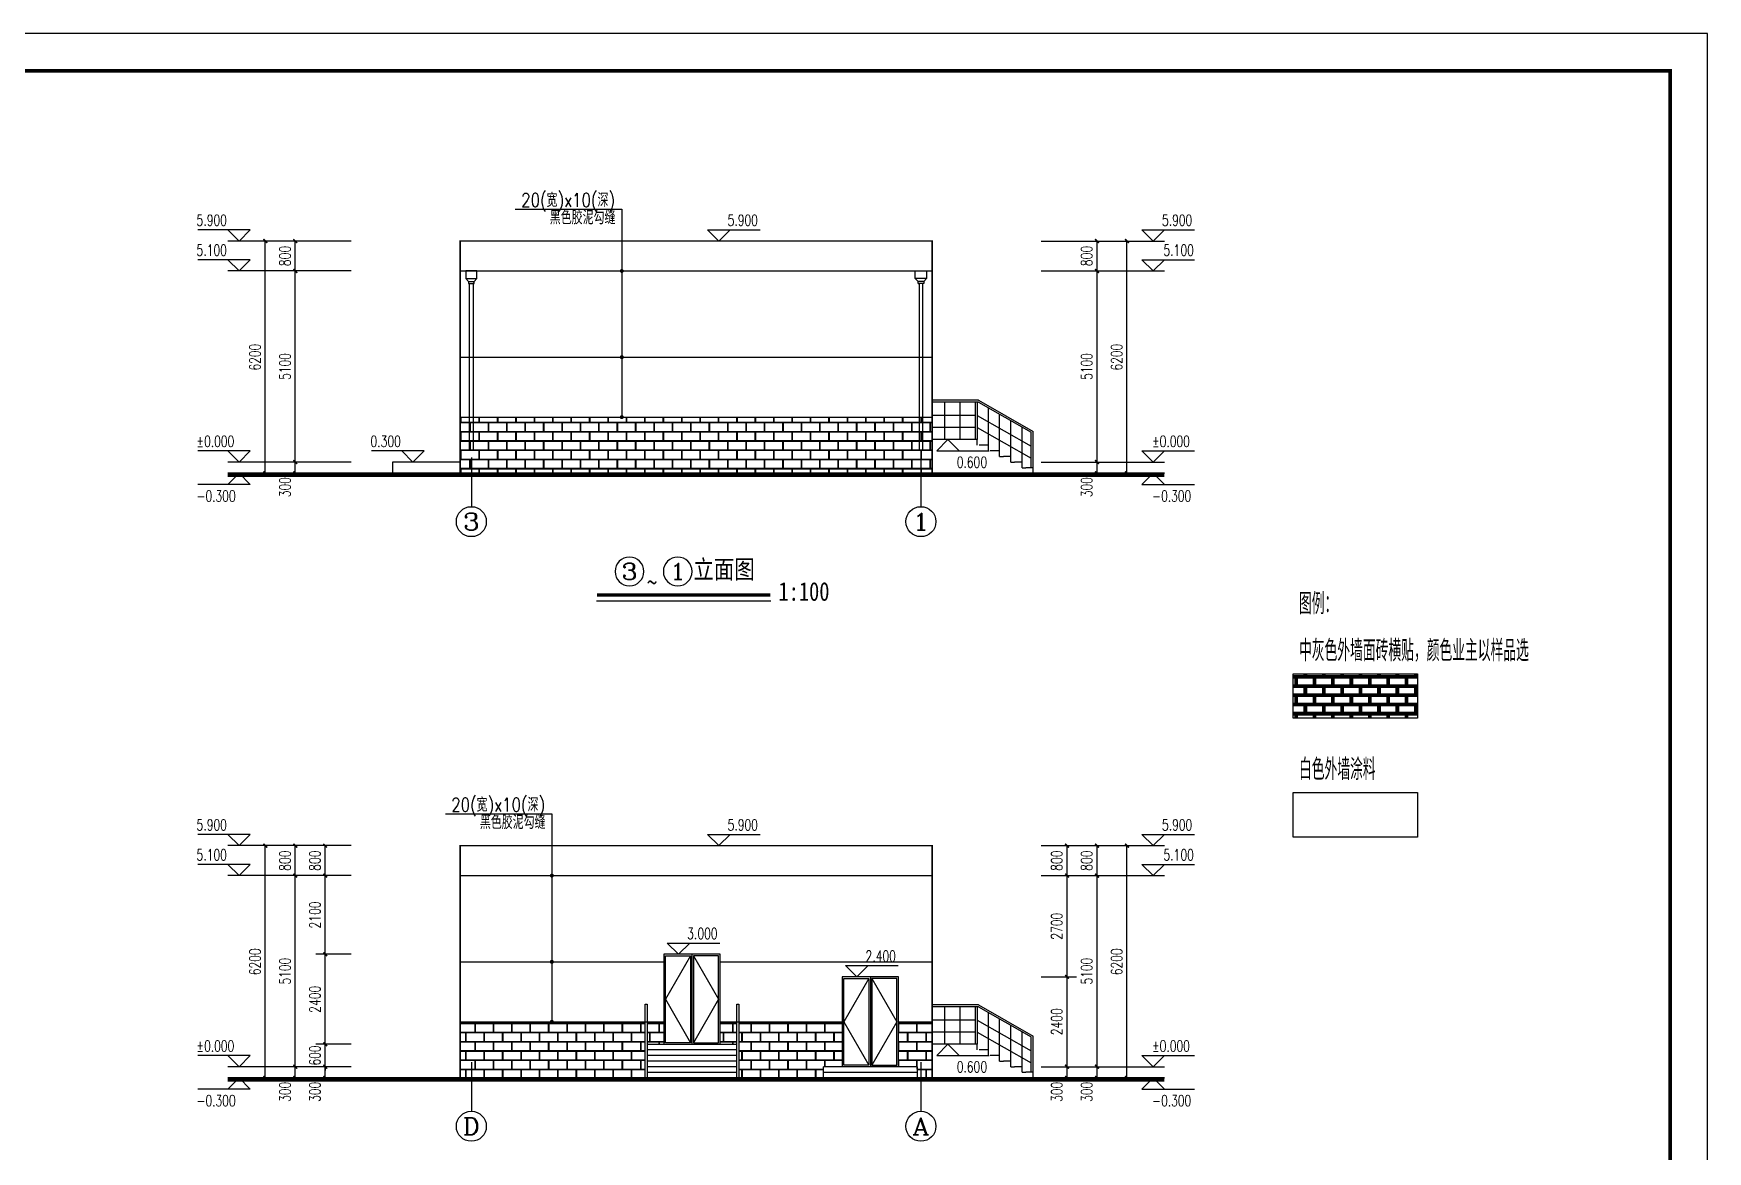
# Model space of a CAD drawing. Extents: x 5066963 to 5185393, y -485691 to -238129.
# Drawn here: x 5135242 to 5179924, y -456133 to -426291 of the extents above; entities that cross this region are included whole.
import ezdxf
from ezdxf.enums import TextEntityAlignment as Align

# ---------------------------------------------------------------- set-up
doc = ezdxf.new("R2010")
doc.units = 0
doc.header["$LTSCALE"] = 1000
doc.header["$MEASUREMENT"] = 0
doc.linetypes.add('DASH', pattern=[0.35, 0.25, -0.1])
doc.layers.get('0').update_dxf_attribs({"linetype": 'CONTINUOUS'})
doc.layers.get('Defpoints').update_dxf_attribs({"linetype": 'CONTINUOUS'})
doc.layers.add('_0', color=7, linetype='CONTINUOUS', lineweight=25)
for name, color, linetype in [('AXIS', 3, 'CONTINUOUS'), ('AXIS_TEXT', 7, 'CONTINUOUS'), ('DIM_ELEV', 3, 'CONTINUOUS'), ('E_STRM', 7, 'CONTINUOUS'), ('PUB_DIM', 3, 'CONTINUOUS'), ('PUB_TEXT', 7, 'CONTINUOUS'), ('PUB_TITLE', 4, 'CONTINUOUS'), ('WINDOW', 4, 'CONTINUOUS'), ('图名', 15, 'CONTINUOUS'), ('填充', 251, 'CONTINUOUS')]:
    doc.layers.add(name, color=color, linetype=linetype)
doc.styles.add('_HZTXT', font='txt.shx', dxfattribs={"width": 0.8, "bigfont": 'HZTXT.shx'})
doc.styles.add('_TCH_AXIS', font='COMPLEX', dxfattribs={"bigfont": 'GBCBIG'})
doc.styles.add('_TCH_DIM', font='SIMPLEX', dxfattribs={"bigfont": 'GBCBIG'})
doc.styles.add('_TCH_DIM_T3', font='SIMPLEX', dxfattribs={"width": 0.705882, "bigfont": 'GBCBIG'})
doc.styles.add('COMPLEX', font='COMPLEX')
doc.styles.add('STYLE-黑体', font='simhei.ttf')
doc.styles.add('宋体', font='', dxfattribs={"width": 0.7})
doc.styles.get('宋体').set_extended_font_data('SimSun')
doc.dimstyles.new('_TCH_ARCH&&100', dxfattribs={"dimtxt": 297.5, "dimasz": 100, "dimexe": 250, "dimexo": 300, "dimgap": 126.25, "dimtad": 1, "dimdec": 0, "dimzin": 0, "dimdsep": 46, "dimtxsty": '_TCH_DIM_T3', "dimblk": 'ARCHTICK', "dimcen": 0.09, "dimclrt": 7, "dimazin": 2, "dimtfac": 1, "dimtdec": 0, "dimtix": 1, "dimtmove": 2, "dimatfit": 3, "dimfxl": 0, "dimtolj": 1, "dimtzin": 0, "dimarcsym": 0})

# ---------------------------------------------------------------- blocks, each defined once
blk = doc.blocks.new('_ArchTick')
at = {"color": 0, "linetype": 'ByBlock', "const_width": 0.4}
blk.add_lwpolyline([(-0.5, -0.5), (0.5, 0.5)], dxfattribs=at)
blk = doc.blocks.new('*D122')
at = {"layer": 'Defpoints', "color": 0}
for p in [(5161835, -453869), (5162829, -453869), (5161835, -454169)]:
    blk.add_point(p, dxfattribs=at)
at = {"layer": 'PUB_DIM', "color": 0, "lineweight": -2}
for p, q in [((5162135, -453869), (5163079, -453869)), ((5162829, -454169), (5162829, -453869)), ((5162135, -454169), (5163079, -454169))]:
    blk.add_line(p, q, dxfattribs=at)
at = {"layer": 'PUB_DIM', "color": 0, "lineweight": -2, "xscale": 100, "yscale": 100, "zscale": 100}
for p, rotation in [((5162829, -453869), 90), ((5162829, -454169), 270)]:
    blk.add_blockref('_ArchTick', p, dxfattribs=dict(at, rotation=rotation))
at = {"layer": 'PUB_DIM', "color": 7, "insert": (5162554, -454539), "char_height": 297.5, "attachment_point": 5, "rotation": 90, "style": '_TCH_DIM_T3'}
blk.add_mtext('\\A1;300', dxfattribs=at)
blk = doc.blocks.new('*D123')
at = {"layer": 'Defpoints', "color": 0}
for p in [(5161835, -451469), (5162829, -451469), (5161835, -453869)]:
    blk.add_point(p, dxfattribs=at)
at = {"layer": 'PUB_DIM', "color": 0, "lineweight": -2}
for p, q in [((5162135, -451469), (5163079, -451469)), ((5162829, -453869), (5162829, -451469)), ((5162135, -453869), (5163079, -453869))]:
    blk.add_line(p, q, dxfattribs=at)
at = {"layer": 'PUB_DIM', "color": 0, "lineweight": -2, "xscale": 100, "yscale": 100, "zscale": 100}
for p, rotation in [((5162829, -451469), 90), ((5162829, -453869), 270)]:
    blk.add_blockref('_ArchTick', p, dxfattribs=dict(at, rotation=rotation))
at = {"layer": 'PUB_DIM', "color": 7, "insert": (5162554, -452669), "char_height": 297.5, "attachment_point": 5, "rotation": 90, "style": '_TCH_DIM_T3'}
blk.add_mtext('\\A1;2400', dxfattribs=at)
blk = doc.blocks.new('*D124')
at = {"layer": 'Defpoints', "color": 0}
for p in [(5161835, -448769), (5162829, -448769), (5161835, -451469)]:
    blk.add_point(p, dxfattribs=at)
at = {"layer": 'PUB_DIM', "color": 0, "lineweight": -2}
for p, q in [((5162135, -448769), (5163079, -448769)), ((5162829, -451469), (5162829, -448769)), ((5162135, -451469), (5163079, -451469))]:
    blk.add_line(p, q, dxfattribs=at)
at = {"layer": 'PUB_DIM', "color": 0, "lineweight": -2, "xscale": 100, "yscale": 100, "zscale": 100}
for p, rotation in [((5162829, -448769), 90), ((5162829, -451469), 270)]:
    blk.add_blockref('_ArchTick', p, dxfattribs=dict(at, rotation=rotation))
at = {"layer": 'PUB_DIM', "color": 7, "insert": (5162554, -450119), "char_height": 297.5, "attachment_point": 5, "rotation": 90, "style": '_TCH_DIM_T3'}
blk.add_mtext('\\A1;2700', dxfattribs=at)
blk = doc.blocks.new('*D125')
at = {"layer": 'Defpoints', "color": 0}
for p in [(5161835, -447969), (5162829, -447969), (5161835, -448769)]:
    blk.add_point(p, dxfattribs=at)
at = {"layer": 'PUB_DIM', "color": 0, "lineweight": -2}
for p, q in [((5162135, -447969), (5163079, -447969)), ((5162829, -448769), (5162829, -447969)), ((5162135, -448769), (5163079, -448769))]:
    blk.add_line(p, q, dxfattribs=at)
at = {"layer": 'PUB_DIM', "color": 0, "lineweight": -2, "xscale": 100, "yscale": 100, "zscale": 100}
for p, rotation in [((5162829, -447969), 90), ((5162829, -448769), 270)]:
    blk.add_blockref('_ArchTick', p, dxfattribs=dict(at, rotation=rotation))
at = {"layer": 'PUB_DIM', "color": 7, "insert": (5162554, -448369), "char_height": 297.5, "attachment_point": 5, "rotation": 90, "style": '_TCH_DIM_T3'}
blk.add_mtext('\\A1;800', dxfattribs=at)
blk = doc.blocks.new('*D126')
at = {"layer": 'Defpoints', "color": 0}
for p in [(5143030, -453869), (5144023, -453869), (5144023, -454169)]:
    blk.add_point(p, dxfattribs=at)
at = {"layer": 'PUB_DIM', "color": 0, "lineweight": -2}
for p, q in [((5143723, -453869), (5142780, -453869)), ((5143030, -454169), (5143030, -453869)), ((5143723, -454169), (5142780, -454169))]:
    blk.add_line(p, q, dxfattribs=at)
at = {"layer": 'PUB_DIM', "color": 0, "lineweight": -2, "xscale": 100, "yscale": 100, "zscale": 100}
for p, rotation in [((5143030, -453869), 90), ((5143030, -454169), 270)]:
    blk.add_blockref('_ArchTick', p, dxfattribs=dict(at, rotation=rotation))
at = {"layer": 'PUB_DIM', "color": 7, "insert": (5142755, -454539), "char_height": 297.5, "attachment_point": 5, "rotation": 90, "style": '_TCH_DIM_T3'}
blk.add_mtext('\\A1;300', dxfattribs=at)
blk = doc.blocks.new('*D127')
at = {"layer": 'Defpoints', "color": 0}
for p in [(5143030, -453269), (5144023, -453269), (5144023, -453869)]:
    blk.add_point(p, dxfattribs=at)
at = {"layer": 'PUB_DIM', "color": 0, "lineweight": -2}
for p, q in [((5143723, -453269), (5142780, -453269)), ((5143030, -453269), (5143030, -453169)), ((5143030, -453869), (5143030, -453269)), ((5143723, -453869), (5142780, -453869)), ((5143030, -453869), (5143030, -453969))]:
    blk.add_line(p, q, dxfattribs=at)
at = {"layer": 'PUB_DIM', "color": 0, "lineweight": -2, "xscale": 100, "yscale": 100, "zscale": 100}
for p, rotation in [((5143030, -453269), 270), ((5143030, -453869), 90)]:
    blk.add_blockref('_ArchTick', p, dxfattribs=dict(at, rotation=rotation))
at = {"layer": 'PUB_DIM', "color": 7, "insert": (5142755, -453569), "char_height": 297.5, "attachment_point": 5, "rotation": 90, "style": '_TCH_DIM_T3'}
blk.add_mtext('\\A1;600', dxfattribs=at)
blk = doc.blocks.new('*D128')
at = {"layer": 'Defpoints', "color": 0}
for p in [(5143030, -450869), (5144023, -450869), (5144023, -453269)]:
    blk.add_point(p, dxfattribs=at)
at = {"layer": 'PUB_DIM', "color": 0, "lineweight": -2}
for p, q in [((5143723, -450869), (5142780, -450869)), ((5143030, -453269), (5143030, -450869)), ((5143723, -453269), (5142780, -453269))]:
    blk.add_line(p, q, dxfattribs=at)
at = {"layer": 'PUB_DIM', "color": 0, "lineweight": -2, "xscale": 100, "yscale": 100, "zscale": 100}
for p, rotation in [((5143030, -450869), 90), ((5143030, -453269), 270)]:
    blk.add_blockref('_ArchTick', p, dxfattribs=dict(at, rotation=rotation))
at = {"layer": 'PUB_DIM', "color": 7, "insert": (5142755, -452069), "char_height": 297.5, "attachment_point": 5, "rotation": 90, "style": '_TCH_DIM_T3'}
blk.add_mtext('\\A1;2400', dxfattribs=at)
blk = doc.blocks.new('*D129')
at = {"layer": 'Defpoints', "color": 0}
for p in [(5143030, -448769), (5144023, -448769), (5144023, -450869)]:
    blk.add_point(p, dxfattribs=at)
at = {"layer": 'PUB_DIM', "color": 0, "lineweight": -2}
for p, q in [((5143723, -448769), (5142780, -448769)), ((5143030, -450869), (5143030, -448769)), ((5143723, -450869), (5142780, -450869))]:
    blk.add_line(p, q, dxfattribs=at)
at = {"layer": 'PUB_DIM', "color": 0, "lineweight": -2, "xscale": 100, "yscale": 100, "zscale": 100}
for p, rotation in [((5143030, -448769), 90), ((5143030, -450869), 270)]:
    blk.add_blockref('_ArchTick', p, dxfattribs=dict(at, rotation=rotation))
at = {"layer": 'PUB_DIM', "color": 7, "insert": (5142755, -449819), "char_height": 297.5, "attachment_point": 5, "rotation": 90, "style": '_TCH_DIM_T3'}
blk.add_mtext('\\A1;2100', dxfattribs=at)
blk = doc.blocks.new('*D130')
at = {"layer": 'Defpoints', "color": 0}
for p in [(5143030, -447969), (5144023, -447969), (5144023, -448769)]:
    blk.add_point(p, dxfattribs=at)
at = {"layer": 'PUB_DIM', "color": 0, "lineweight": -2}
for p, q in [((5143723, -447969), (5142780, -447969)), ((5143030, -448769), (5143030, -447969)), ((5143723, -448769), (5142780, -448769))]:
    blk.add_line(p, q, dxfattribs=at)
at = {"layer": 'PUB_DIM', "color": 0, "lineweight": -2, "xscale": 100, "yscale": 100, "zscale": 100}
for p, rotation in [((5143030, -447969), 90), ((5143030, -448769), 270)]:
    blk.add_blockref('_ArchTick', p, dxfattribs=dict(at, rotation=rotation))
at = {"layer": 'PUB_DIM', "color": 7, "insert": (5142755, -448369), "char_height": 297.5, "attachment_point": 5, "rotation": 90, "style": '_TCH_DIM_T3'}
blk.add_mtext('\\A1;800', dxfattribs=at)
blk = doc.blocks.new('*D161')
at = {"layer": 'Defpoints', "color": 0}
for p in [(5161835, -447969), (5164429, -447969), (5161835, -454169)]:
    blk.add_point(p, dxfattribs=at)
at = {"layer": 'PUB_DIM', "color": 0, "lineweight": -2}
for p, q in [((5162135, -447969), (5164679, -447969)), ((5164429, -454169), (5164429, -447969)), ((5162135, -454169), (5164679, -454169))]:
    blk.add_line(p, q, dxfattribs=at)
at = {"layer": 'PUB_DIM', "color": 0, "lineweight": -2, "xscale": 100, "yscale": 100, "zscale": 100}
for p, rotation in [((5164429, -447969), 90), ((5164429, -454169), 270)]:
    blk.add_blockref('_ArchTick', p, dxfattribs=dict(at, rotation=rotation))
at = {"layer": 'PUB_DIM', "color": 7, "insert": (5164154, -451069), "char_height": 297.5, "attachment_point": 5, "rotation": 90, "style": '_TCH_DIM_T3'}
blk.add_mtext('\\A1;6200', dxfattribs=at)
blk = doc.blocks.new('*D162')
at = {"layer": 'Defpoints', "color": 0}
for p in [(5161835, -453869), (5163629, -453869), (5161835, -454169)]:
    blk.add_point(p, dxfattribs=at)
at = {"layer": 'PUB_DIM', "color": 0, "lineweight": -2}
for p, q in [((5162135, -453869), (5163879, -453869)), ((5163629, -454169), (5163629, -453869)), ((5162135, -454169), (5163879, -454169))]:
    blk.add_line(p, q, dxfattribs=at)
at = {"layer": 'PUB_DIM', "color": 0, "lineweight": -2, "xscale": 100, "yscale": 100, "zscale": 100}
for p, rotation in [((5163629, -453869), 90), ((5163629, -454169), 270)]:
    blk.add_blockref('_ArchTick', p, dxfattribs=dict(at, rotation=rotation))
at = {"layer": 'PUB_DIM', "color": 7, "insert": (5163354, -454539), "char_height": 297.5, "attachment_point": 5, "rotation": 90, "style": '_TCH_DIM_T3'}
blk.add_mtext('\\A1;300', dxfattribs=at)
blk = doc.blocks.new('*D163')
at = {"layer": 'Defpoints', "color": 0}
for p in [(5161835, -448769), (5163629, -448769), (5161835, -453869)]:
    blk.add_point(p, dxfattribs=at)
at = {"layer": 'PUB_DIM', "color": 0, "lineweight": -2}
for p, q in [((5162135, -448769), (5163879, -448769)), ((5163629, -453869), (5163629, -448769)), ((5162135, -453869), (5163879, -453869))]:
    blk.add_line(p, q, dxfattribs=at)
at = {"layer": 'PUB_DIM', "color": 0, "lineweight": -2, "xscale": 100, "yscale": 100, "zscale": 100}
for p, rotation in [((5163629, -448769), 90), ((5163629, -453869), 270)]:
    blk.add_blockref('_ArchTick', p, dxfattribs=dict(at, rotation=rotation))
at = {"layer": 'PUB_DIM', "color": 7, "insert": (5163354, -451319), "char_height": 297.5, "attachment_point": 5, "rotation": 90, "style": '_TCH_DIM_T3'}
blk.add_mtext('\\A1;5100', dxfattribs=at)
blk = doc.blocks.new('*D164')
at = {"layer": 'Defpoints', "color": 0}
for p in [(5161835, -447969), (5163629, -447969), (5161835, -448769)]:
    blk.add_point(p, dxfattribs=at)
at = {"layer": 'PUB_DIM', "color": 0, "lineweight": -2}
for p, q in [((5162135, -447969), (5163879, -447969)), ((5163629, -448769), (5163629, -447969)), ((5162135, -448769), (5163879, -448769))]:
    blk.add_line(p, q, dxfattribs=at)
at = {"layer": 'PUB_DIM', "color": 0, "lineweight": -2, "xscale": 100, "yscale": 100, "zscale": 100}
for p, rotation in [((5163629, -447969), 90), ((5163629, -448769), 270)]:
    blk.add_blockref('_ArchTick', p, dxfattribs=dict(at, rotation=rotation))
at = {"layer": 'PUB_DIM', "color": 7, "insert": (5163354, -448369), "char_height": 297.5, "attachment_point": 5, "rotation": 90, "style": '_TCH_DIM_T3'}
blk.add_mtext('\\A1;800', dxfattribs=at)
blk = doc.blocks.new('*D165')
at = {"layer": 'Defpoints', "color": 0}
for p in [(5141430, -447969), (5144023, -447969), (5144023, -454169)]:
    blk.add_point(p, dxfattribs=at)
at = {"layer": 'PUB_DIM', "color": 0, "lineweight": -2}
for p, q in [((5143723, -447969), (5141180, -447969)), ((5141430, -454169), (5141430, -447969)), ((5143723, -454169), (5141180, -454169))]:
    blk.add_line(p, q, dxfattribs=at)
at = {"layer": 'PUB_DIM', "color": 0, "lineweight": -2, "xscale": 100, "yscale": 100, "zscale": 100}
for p, rotation in [((5141430, -447969), 90), ((5141430, -454169), 270)]:
    blk.add_blockref('_ArchTick', p, dxfattribs=dict(at, rotation=rotation))
at = {"layer": 'PUB_DIM', "color": 7, "insert": (5141155, -451069), "char_height": 297.5, "attachment_point": 5, "rotation": 90, "style": '_TCH_DIM_T3'}
blk.add_mtext('\\A1;6200', dxfattribs=at)
blk = doc.blocks.new('*D166')
at = {"layer": 'Defpoints', "color": 0}
for p in [(5142230, -453869), (5144023, -453869), (5144023, -454169)]:
    blk.add_point(p, dxfattribs=at)
at = {"layer": 'PUB_DIM', "color": 0, "lineweight": -2}
for p, q in [((5143723, -453869), (5141980, -453869)), ((5142230, -454169), (5142230, -453869)), ((5143723, -454169), (5141980, -454169))]:
    blk.add_line(p, q, dxfattribs=at)
at = {"layer": 'PUB_DIM', "color": 0, "lineweight": -2, "xscale": 100, "yscale": 100, "zscale": 100}
for p, rotation in [((5142230, -453869), 90), ((5142230, -454169), 270)]:
    blk.add_blockref('_ArchTick', p, dxfattribs=dict(at, rotation=rotation))
at = {"layer": 'PUB_DIM', "color": 7, "insert": (5141955, -454539), "char_height": 297.5, "attachment_point": 5, "rotation": 90, "style": '_TCH_DIM_T3'}
blk.add_mtext('\\A1;300', dxfattribs=at)
blk = doc.blocks.new('*D167')
at = {"layer": 'Defpoints', "color": 0}
for p in [(5142230, -448769), (5144023, -448769), (5144023, -453869)]:
    blk.add_point(p, dxfattribs=at)
at = {"layer": 'PUB_DIM', "color": 0, "lineweight": -2}
for p, q in [((5143723, -448769), (5141980, -448769)), ((5142230, -453869), (5142230, -448769)), ((5143723, -453869), (5141980, -453869))]:
    blk.add_line(p, q, dxfattribs=at)
at = {"layer": 'PUB_DIM', "color": 0, "lineweight": -2, "xscale": 100, "yscale": 100, "zscale": 100}
for p, rotation in [((5142230, -448769), 90), ((5142230, -453869), 270)]:
    blk.add_blockref('_ArchTick', p, dxfattribs=dict(at, rotation=rotation))
at = {"layer": 'PUB_DIM', "color": 7, "insert": (5141955, -451319), "char_height": 297.5, "attachment_point": 5, "rotation": 90, "style": '_TCH_DIM_T3'}
blk.add_mtext('\\A1;5100', dxfattribs=at)
blk = doc.blocks.new('*D168')
at = {"layer": 'Defpoints', "color": 0}
for p in [(5142230, -447969), (5144023, -447969), (5144023, -448769)]:
    blk.add_point(p, dxfattribs=at)
at = {"layer": 'PUB_DIM', "color": 0, "lineweight": -2}
for p, q in [((5143723, -447969), (5141980, -447969)), ((5142230, -448769), (5142230, -447969)), ((5143723, -448769), (5141980, -448769))]:
    blk.add_line(p, q, dxfattribs=at)
at = {"layer": 'PUB_DIM', "color": 0, "lineweight": -2, "xscale": 100, "yscale": 100, "zscale": 100}
for p, rotation in [((5142230, -447969), 90), ((5142230, -448769), 270)]:
    blk.add_blockref('_ArchTick', p, dxfattribs=dict(at, rotation=rotation))
at = {"layer": 'PUB_DIM', "color": 7, "insert": (5141955, -448369), "char_height": 297.5, "attachment_point": 5, "rotation": 90, "style": '_TCH_DIM_T3'}
blk.add_mtext('\\A1;800', dxfattribs=at)
blk = doc.blocks.new('*D177')
at = {"layer": 'Defpoints', "color": 0}
for p in [(5161835, -431830), (5164429, -431830), (5161835, -438030)]:
    blk.add_point(p, dxfattribs=at)
at = {"layer": 'PUB_DIM', "color": 0, "lineweight": -2}
for p, q in [((5162135, -431830), (5164679, -431830)), ((5164429, -438030), (5164429, -431830)), ((5162135, -438030), (5164679, -438030))]:
    blk.add_line(p, q, dxfattribs=at)
at = {"layer": 'PUB_DIM', "color": 0, "lineweight": -2, "xscale": 100, "yscale": 100, "zscale": 100}
for p, rotation in [((5164429, -431830), 90), ((5164429, -438030), 270)]:
    blk.add_blockref('_ArchTick', p, dxfattribs=dict(at, rotation=rotation))
at = {"layer": 'PUB_DIM', "color": 7, "insert": (5164154, -434930), "char_height": 297.5, "attachment_point": 5, "rotation": 90, "style": '_TCH_DIM_T3'}
blk.add_mtext('\\A1;6200', dxfattribs=at)
blk = doc.blocks.new('*D178')
at = {"layer": 'Defpoints', "color": 0}
for p in [(5161835, -437730), (5163629, -437730), (5161835, -438030)]:
    blk.add_point(p, dxfattribs=at)
at = {"layer": 'PUB_DIM', "color": 0, "lineweight": -2}
for p, q in [((5162135, -437730), (5163879, -437730)), ((5163629, -438030), (5163629, -437730)), ((5162135, -438030), (5163879, -438030))]:
    blk.add_line(p, q, dxfattribs=at)
at = {"layer": 'PUB_DIM', "color": 0, "lineweight": -2, "xscale": 100, "yscale": 100, "zscale": 100}
for p, rotation in [((5163629, -437730), 90), ((5163629, -438030), 270)]:
    blk.add_blockref('_ArchTick', p, dxfattribs=dict(at, rotation=rotation))
at = {"layer": 'PUB_DIM', "color": 7, "insert": (5163354, -438400), "char_height": 297.5, "attachment_point": 5, "rotation": 90, "style": '_TCH_DIM_T3'}
blk.add_mtext('\\A1;300', dxfattribs=at)
blk = doc.blocks.new('*D179')
at = {"layer": 'Defpoints', "color": 0}
for p in [(5161835, -432630), (5163629, -432630), (5161835, -437730)]:
    blk.add_point(p, dxfattribs=at)
at = {"layer": 'PUB_DIM', "color": 0, "lineweight": -2}
for p, q in [((5162135, -432630), (5163879, -432630)), ((5163629, -437730), (5163629, -432630)), ((5162135, -437730), (5163879, -437730))]:
    blk.add_line(p, q, dxfattribs=at)
at = {"layer": 'PUB_DIM', "color": 0, "lineweight": -2, "xscale": 100, "yscale": 100, "zscale": 100}
for p, rotation in [((5163629, -432630), 90), ((5163629, -437730), 270)]:
    blk.add_blockref('_ArchTick', p, dxfattribs=dict(at, rotation=rotation))
at = {"layer": 'PUB_DIM', "color": 7, "insert": (5163354, -435180), "char_height": 297.5, "attachment_point": 5, "rotation": 90, "style": '_TCH_DIM_T3'}
blk.add_mtext('\\A1;5100', dxfattribs=at)
blk = doc.blocks.new('*D180')
at = {"layer": 'Defpoints', "color": 0}
for p in [(5161835, -431830), (5163629, -431830), (5161835, -432630)]:
    blk.add_point(p, dxfattribs=at)
at = {"layer": 'PUB_DIM', "color": 0, "lineweight": -2}
for p, q in [((5162135, -431830), (5163879, -431830)), ((5163629, -432630), (5163629, -431830)), ((5162135, -432630), (5163879, -432630))]:
    blk.add_line(p, q, dxfattribs=at)
at = {"layer": 'PUB_DIM', "color": 0, "lineweight": -2, "xscale": 100, "yscale": 100, "zscale": 100}
for p, rotation in [((5163629, -431830), 90), ((5163629, -432630), 270)]:
    blk.add_blockref('_ArchTick', p, dxfattribs=dict(at, rotation=rotation))
at = {"layer": 'PUB_DIM', "color": 7, "insert": (5163354, -432230), "char_height": 297.5, "attachment_point": 5, "rotation": 90, "style": '_TCH_DIM_T3'}
blk.add_mtext('\\A1;800', dxfattribs=at)
blk = doc.blocks.new('*D181')
at = {"layer": 'Defpoints', "color": 0}
for p in [(5141430, -431830), (5144023, -431830), (5144023, -438030)]:
    blk.add_point(p, dxfattribs=at)
at = {"layer": 'PUB_DIM', "color": 0, "lineweight": -2}
for p, q in [((5143723, -431830), (5141180, -431830)), ((5141430, -438030), (5141430, -431830)), ((5143723, -438030), (5141180, -438030))]:
    blk.add_line(p, q, dxfattribs=at)
at = {"layer": 'PUB_DIM', "color": 0, "lineweight": -2, "xscale": 100, "yscale": 100, "zscale": 100}
for p, rotation in [((5141430, -431830), 90), ((5141430, -438030), 270)]:
    blk.add_blockref('_ArchTick', p, dxfattribs=dict(at, rotation=rotation))
at = {"layer": 'PUB_DIM', "color": 7, "insert": (5141155, -434930), "char_height": 297.5, "attachment_point": 5, "rotation": 90, "style": '_TCH_DIM_T3'}
blk.add_mtext('\\A1;6200', dxfattribs=at)
blk = doc.blocks.new('*D182')
at = {"layer": 'Defpoints', "color": 0}
for p in [(5142230, -437730), (5144023, -437730), (5144023, -438030)]:
    blk.add_point(p, dxfattribs=at)
at = {"layer": 'PUB_DIM', "color": 0, "lineweight": -2}
for p, q in [((5143723, -437730), (5141980, -437730)), ((5142230, -438030), (5142230, -437730)), ((5143723, -438030), (5141980, -438030))]:
    blk.add_line(p, q, dxfattribs=at)
at = {"layer": 'PUB_DIM', "color": 0, "lineweight": -2, "xscale": 100, "yscale": 100, "zscale": 100}
for p, rotation in [((5142230, -437730), 90), ((5142230, -438030), 270)]:
    blk.add_blockref('_ArchTick', p, dxfattribs=dict(at, rotation=rotation))
at = {"layer": 'PUB_DIM', "color": 7, "insert": (5141955, -438400), "char_height": 297.5, "attachment_point": 5, "rotation": 90, "style": '_TCH_DIM_T3'}
blk.add_mtext('\\A1;300', dxfattribs=at)
blk = doc.blocks.new('*D183')
at = {"layer": 'Defpoints', "color": 0}
for p in [(5142230, -432630), (5144023, -432630), (5144023, -437730)]:
    blk.add_point(p, dxfattribs=at)
at = {"layer": 'PUB_DIM', "color": 0, "lineweight": -2}
for p, q in [((5143723, -432630), (5141980, -432630)), ((5142230, -437730), (5142230, -432630)), ((5143723, -437730), (5141980, -437730))]:
    blk.add_line(p, q, dxfattribs=at)
at = {"layer": 'PUB_DIM', "color": 0, "lineweight": -2, "xscale": 100, "yscale": 100, "zscale": 100}
for p, rotation in [((5142230, -432630), 90), ((5142230, -437730), 270)]:
    blk.add_blockref('_ArchTick', p, dxfattribs=dict(at, rotation=rotation))
at = {"layer": 'PUB_DIM', "color": 7, "insert": (5141955, -435180), "char_height": 297.5, "attachment_point": 5, "rotation": 90, "style": '_TCH_DIM_T3'}
blk.add_mtext('\\A1;5100', dxfattribs=at)
blk = doc.blocks.new('*D184')
at = {"layer": 'Defpoints', "color": 0}
for p in [(5142230, -431830), (5144023, -431830), (5144023, -432630)]:
    blk.add_point(p, dxfattribs=at)
at = {"layer": 'PUB_DIM', "color": 0, "lineweight": -2}
for p, q in [((5143723, -431830), (5141980, -431830)), ((5142230, -432630), (5142230, -431830)), ((5143723, -432630), (5141980, -432630))]:
    blk.add_line(p, q, dxfattribs=at)
at = {"layer": 'PUB_DIM', "color": 0, "lineweight": -2, "xscale": 100, "yscale": 100, "zscale": 100}
for p, rotation in [((5142230, -431830), 90), ((5142230, -432630), 270)]:
    blk.add_blockref('_ArchTick', p, dxfattribs=dict(at, rotation=rotation))
at = {"layer": 'PUB_DIM', "color": 7, "insert": (5141955, -432230), "char_height": 297.5, "attachment_point": 5, "rotation": 90, "style": '_TCH_DIM_T3'}
blk.add_mtext('\\A1;800', dxfattribs=at)
blk = doc.blocks.new('_RAINH')
blk.add_lwpolyline([(-150, 0), (-150, -200), (150, -200), (150, 0)], close=True)
for points in [[(-150, -200), (-75, -280), (75, -280), (150, -200)], [(-75, -280), (-75, -330), (75, -330), (75, -280)]]:
    blk.add_lwpolyline(points)
blk = doc.blocks.new('_AXISO')
blk.add_circle((0, 0), 0.5)
at = {"layer": 'AXIS_TEXT', "style": 'COMPLEX', "width": 1.041667}
blk.add_attdef('A', text='', height=0.56, dxfattribs=at).set_placement((-0.25, -0.28), (0.25, -0.28), align=Align.FIT)

msp = doc.modelspace()

# ---------------------------------------------------------------- hatches: boundary and pattern name
at = {"layer": '填充'}
h = msp.add_hatch(dxfattribs=at)
h.set_pattern_fill('AR-B816C', color=256, scale=200)
h.set_pattern_definition([(0, (2788502.9, 449042.41), (245.692378, 245.692378), [479.86793, -11.51682]), (0, (2788257.21, 449053.93), (245.692378, 245.692378), [479.86793, -11.51682]), (90, (2788502.9, 449042.41), (-245.692378, 245.692378), [-257.20918, 234.17555]), (90, (2788491.4, 449042.41), (-245.692378, 245.692378), [-257.20918, 234.17555])])
h.paths.add_polyline_path([(5159229.2, -436530), (5148588.6, -436530, -1), (5148535, -436530), (5146629.2, -436530), (5146629.2, -438030), (5159229.2, -438030)])
at = {"layer": '填充', "linetype": 'ByBlock', "lineweight": 100}
h = msp.add_hatch(dxfattribs=at)
h.set_pattern_fill('AR-B816C', color=256, scale=200)
h.set_pattern_definition([(0, (-5916195.14, 223343.93), (245.692378, 245.692378), [479.867928, -11.51682]), (0, (-5916440.83, 223355.45), (245.692378, 245.692378), [479.867928, -11.51682]), (90, (-5916195.14, 223343.93), (-245.692378, 245.692378), [-257.20918, 234.175548]), (90, (-5916206.65, 223343.93), (-245.692378, 245.692378), [-257.20918, 234.175548])])
h.paths.add_polyline_path([(5168869, -443385.8), (5168869, -444570), (5172186.9, -444570), (5172186.9, -443385.8)])
at = {"layer": '填充'}
h = msp.add_hatch(dxfattribs=at)
h.set_pattern_fill('AR-B816C', color=256, scale=200)
h.set_pattern_definition([(0, (2955953.63, 3781.75), (245.692378, 245.692378), [479.86793, -11.51682]), (0, (2955707.94, 3793.27), (245.692378, 245.692378), [479.86793, -11.51682]), (90, (2955953.63, 3781.75), (-245.692378, 245.692378), [-257.20918, 234.17555]), (90, (2955942.12, 3781.75), (-245.692378, 245.692378), [-257.20918, 234.17555])])
edge = h.paths.add_edge_path()
edge.add_line((5151568.7, -452669.2), (5149105.1, -452669.2))
edge.add_arc((5149078.3, -452669.2), 26.8, -180, 0, ccw=False)
edge.add_line((5149051.5, -452669.2), (5146629.2, -452669.2))
edge.add_line((5146629.2, -452669.2), (5146629.2, -454169.2))
edge.add_line((5146629.2, -454169.2), (5151568.7, -454169.2))
edge.add_line((5151568.7, -454169.2), (5151568.7, -452669.2))
h.paths.add_polyline_path([(5156829.2, -452670.6), (5154068.7, -452669.2), (5154068.7, -454169.2), (5156329.2, -454169.2), (5156329.2, -453870.6), (5156829.2, -453870.6)])
h.paths.add_polyline_path([(5159229.2, -452669.2), (5158329.2, -452669.2), (5158329.2, -453870.6), (5158829.2, -453870.6), (5158829.2, -454169.2), (5159229.2, -454169.2)])
h.paths.add_polyline_path([(5154018.7, -452669.2), (5153568.7, -452669.2), (5153568.7, -453269.2), (5154018.7, -453269.2)])
h.paths.add_polyline_path([(5152068.7, -452669.2), (5151618.7, -452669.2), (5151618.7, -453269.2), (5152068.7, -453269.2)])

# ---------------------------------------------------------------- linework, layer by layer
for p, q in [((5146879.2, -437430), (5146879.2, -432959.8)), ((5147004.2, -432959.8), (5146979.2, -432959.8)), ((5146979.2, -432959.8), (5146979.2, -437430)), ((5158854.2, -432959.8), (5158879.2, -432959.8)), ((5158879.2, -432959.8), (5158879.2, -437430)), ((5158979.2, -437430), (5158979.2, -432959.8)), ((5160379.2, -436130), (5160379.2, -437130)), ((5160379.2, -452269.2), (5160379.2, -453269.2))]:
    msp.add_line(p, q)
at = {"color": 8}
for p, q in [((5160462.7, -436080), (5159229.2, -436080)), ((5160462.8, -436080), (5161929.2, -436912.9)), ((5160462.8, -436130), (5159229.2, -436130)), ((5160379.2, -436484.2), (5159229.2, -436484.2)), ((5159571.2, -437130), (5159571.2, -436130)), ((5159976.4, -437130), (5159976.4, -436130)), ((5160379.2, -436130), (5160379.2, -437130)), ((5160429.2, -436130), (5160429.2, -437130)), ((5160429.2, -436484.2), (5161869.2, -437302.2)), ((5160462.8, -436130), (5161869.2, -436928.9)), ((5160729.2, -437280), (5160729.2, -436279.6)), ((5161029.2, -437430), (5161029.2, -436451.7)), ((5160379.2, -436805.1), (5159229.2, -436805.1)), ((5160429.2, -436805.1), (5161869.2, -437623.1)), ((5161329.2, -437580), (5161329.2, -436622.1)), ((5161629.2, -437730), (5161629.2, -436792.5)), ((5161869.2, -437880), (5161869.2, -436928.9)), ((5161929.2, -437880), (5161929.2, -436912.9)), ((5161929.2, -437880), (5161929.2, -436926.5)), ((5151568.7, -452200.6), (5151618.7, -452200.6)), ((5151568.7, -454170.6), (5151568.7, -452200.6)), ((5151618.7, -452200.6), (5151618.7, -454170.6)), ((5154018.7, -452199.2), (5154068.7, -452199.2)), ((5154018.7, -454169.2), (5154018.7, -452199.2)), ((5154068.7, -452199.2), (5154068.7, -454169.2)), ((5160462.7, -452219.2), (5159229.2, -452219.2)), ((5160462.8, -452269.2), (5159229.2, -452269.2)), ((5160379.2, -452623.5), (5159229.2, -452623.5)), ((5159571.2, -453269.2), (5159571.2, -452269.2)), ((5159976.4, -453269.2), (5159976.4, -452269.2)), ((5160379.2, -452269.2), (5160379.2, -453269.2)), ((5160429.2, -452269.2), (5160429.2, -453269.2)), ((5160429.2, -452623.5), (5161869.2, -453441.4)), ((5160462.8, -452219.2), (5161929.2, -453052.2)), ((5160462.8, -452269.2), (5161869.2, -453068.1)), ((5160729.2, -453419.2), (5160729.2, -452418.8)), ((5161029.2, -453569.2), (5161029.2, -452590.9)), ((5160379.2, -452944.3), (5159229.2, -452944.3)), ((5160429.2, -452944.3), (5161869.2, -453762.3)), ((5161329.2, -453719.2), (5161329.2, -452761.3)), ((5161629.2, -453869.2), (5161629.2, -452931.7)), ((5161869.2, -454019.2), (5161869.2, -453068.1)), ((5161929.2, -454019.2), (5161929.2, -453052.2)), ((5161929.2, -454019.2), (5161929.2, -453065.7))]:
    msp.add_line(p, q, dxfattribs=at)
at = {"color": 0}
msp.add_lwpolyline([(5146629.2, -438030), (5146629.2, -437730), (5144829.2, -437730), (5144829.2, -438030)], dxfattribs=at)
at = {"layer": '_0', "color": 0, "linetype": 'DASH'}
for p, q in [((5161029.2, -437580), (5161129.2, -437580)), ((5161029.2, -453719.2), (5161129.2, -453719.2))]:
    msp.add_line(p, q, dxfattribs=at)
at = {"layer": '_0', "color": 0}
for p, q in [((5161329.2, -437730), (5161429.2, -437730)), ((5161629.2, -437880), (5161729.2, -437880)), ((5165428.7, -438030), (5140429.7, -438030)), ((5156329.2, -454170.6), (5156329.2, -453870.6)), ((5158829.2, -453870.6), (5158829.2, -454169.2)), ((5161329.2, -453869.2), (5161429.2, -453869.2)), ((5165428.7, -454169.2), (5140429.7, -454169.2)), ((5161629.2, -454019.2), (5161729.2, -454019.2))]:
    msp.add_line(p, q, dxfattribs=at)
for points, const_width in [([(5159229.2, -438030), (5159229.2, -431829.8), (5146629.2, -431829.8), (5146629.2, -438030), (5146629.2, -438030)], 40), ([(5165428.7, -438080), (5140429.7, -438080)], 100), ([(5159229.2, -454169.2), (5159229.2, -447969), (5146629.2, -447969), (5146629.2, -454169.2), (5146629.2, -454169.2)], 40), ([(5165428.7, -454219.2), (5140429.7, -454219.2)], 100)]:
    msp.add_lwpolyline(points, dxfattribs=dict(at, const_width=const_width))
for points in [[(5160429.2, -437280), (5160429.2, -437130), (5159229.2, -437130)], [(5161329.2, -437730), (5161329.2, -437580), (5161129.2, -437580)], [(5161629.2, -437880), (5161629.2, -437730), (5161429.2, -437730)], [(5161929.2, -438030), (5161929.2, -437880), (5161729.2, -437880)], [(5151618.7, -453269.2), (5154018.7, -453269.2)], [(5154018.7, -453420.6), (5151618.7, -453420.6)], [(5160429.2, -453419.2), (5160429.2, -453269.2), (5159229.2, -453269.2)], [(5154018.7, -453570.6), (5151618.7, -453570.6)], [(5154018.7, -453570.6), (5151618.7, -453570.6)], [(5154018.7, -453720.6), (5151618.7, -453720.6)], [(5154018.7, -453870.6), (5151618.7, -453870.6)], [(5154018.7, -453870.6), (5151618.7, -453870.6)], [(5158829.2, -453870.6), (5156329.2, -453870.6)], [(5158829.2, -453870.6), (5156329.2, -453870.6)], [(5161329.2, -453869.2), (5161329.2, -453719.2), (5161129.2, -453719.2)], [(5161629.2, -454019.2), (5161629.2, -453869.2), (5161429.2, -453869.2)], [(5154018.7, -454020.6), (5151618.7, -454020.6)], [(5158829.2, -454020.6), (5156329.2, -454020.6)], [(5161929.2, -454169.2), (5161929.2, -454019.2), (5161729.2, -454019.2)]]:
    msp.add_lwpolyline(points, dxfattribs=at)
at = {"layer": '_0', "color": 0, "linetype": 'DASH'}
for points in [[(5160729.2, -437430), (5160729.2, -437280), (5160429.2, -437280)], [(5161029.2, -437580), (5161029.2, -437430), (5160729.2, -437430)], [(5160729.2, -453569.2), (5160729.2, -453419.2), (5160429.2, -453419.2)], [(5161029.2, -453719.2), (5161029.2, -453569.2), (5160729.2, -453569.2)]]:
    msp.add_lwpolyline(points, dxfattribs=at)
at = {"layer": 'AXIS'}
for p, q in [((5148102.8, -430981), (5150945.4, -430981)), ((5150945.4, -430981), (5150945.4, -436530)), ((5146929.2, -437605.9), (5146929.2, -438920.9)), ((5158929.2, -437605.9), (5158929.2, -438920.9)), ((5146235.6, -447120.2), (5149078.3, -447120.2)), ((5149078.3, -447120.2), (5149078.3, -452669.2)), ((5146929.2, -453745.1), (5146929.2, -455060.1)), ((5158929.2, -453745.1), (5158929.2, -455060.1))]:
    msp.add_line(p, q, dxfattribs=at)
for centre in [(5146929.2, -439320.9), (5158929.2, -439320.9), (5146929.2, -455460.1), (5158929.2, -455460.1)]:
    msp.add_circle(centre, 400, dxfattribs=at)
at = {"layer": 'DIM_ELEV'}
for p, q in [((5141029.7, -431529.8), (5139625.7, -431529.8)), ((5140729.7, -431829.8), (5140429.7, -431529.8)), ((5140729.7, -431829.8), (5141029.7, -431529.8)), ((5153535.7, -431829.8), (5153235.7, -431529.8)), ((5153235.7, -431529.8), (5154639.7, -431529.8)), ((5153535.7, -431829.8), (5153835.7, -431529.8)), ((5165128.7, -431829.8), (5164828.7, -431529.8)), ((5164828.7, -431529.8), (5166232.7, -431529.8)), ((5165128.7, -431829.8), (5165428.7, -431529.8)), ((5142327.1, -431829.8), (5140429.7, -431829.8)), ((5163531.4, -431829.8), (5165428.7, -431829.8)), ((5141029.7, -432329.8), (5139625.7, -432329.8)), ((5140729.7, -432629.8), (5140429.7, -432329.8)), ((5140729.7, -432629.8), (5141029.7, -432329.8)), ((5165128.7, -432629.8), (5164828.7, -432329.8)), ((5164828.7, -432329.8), (5166232.7, -432329.8)), ((5165128.7, -432629.8), (5165428.7, -432329.8)), ((5142327.1, -432629.8), (5140429.7, -432629.8)), ((5163531.4, -432629.8), (5165428.7, -432629.8)), ((5141029.7, -437430), (5139625.7, -437430)), ((5140729.7, -437730), (5140429.7, -437430)), ((5140729.7, -437730), (5141029.7, -437430)), ((5145671.8, -437430), (5144267.8, -437430)), ((5145371.8, -437730), (5145071.8, -437430)), ((5145371.8, -437730), (5145671.8, -437430)), ((5159650.8, -437130), (5159350.8, -437430)), ((5159350.8, -437430), (5160754.8, -437430)), ((5159650.8, -437130), (5159950.8, -437430)), ((5165128.7, -437730), (5164828.7, -437430)), ((5164828.7, -437430), (5166232.7, -437430)), ((5165128.7, -437730), (5165428.7, -437430)), ((5142327.1, -437730), (5140429.7, -437730)), ((5163531.4, -437730), (5165428.7, -437730)), ((5140729.7, -438030), (5140429.7, -438330)), ((5142327.1, -438030), (5140429.7, -438030)), ((5140729.7, -438030), (5141029.7, -438330)), ((5163531.4, -438030), (5165428.7, -438030)), ((5165128.7, -438030), (5164828.7, -438330)), ((5165128.7, -438030), (5165428.7, -438330)), ((5141029.7, -438330), (5139625.7, -438330)), ((5164828.7, -438330), (5166232.7, -438330)), ((5141029.7, -447669), (5139625.7, -447669)), ((5140729.7, -447969), (5140429.7, -447669)), ((5140729.7, -447969), (5141029.7, -447669)), ((5153535.7, -447969), (5153235.7, -447669)), ((5153235.7, -447669), (5154639.7, -447669)), ((5153535.7, -447969), (5153835.7, -447669)), ((5165128.7, -447969), (5164828.7, -447669)), ((5164828.7, -447669), (5166232.7, -447669)), ((5165128.7, -447969), (5165428.7, -447669)), ((5142327.1, -447969), (5140429.7, -447969)), ((5163531.4, -447969), (5165428.7, -447969)), ((5141029.7, -448469), (5139625.7, -448469)), ((5140729.7, -448769), (5140429.7, -448469)), ((5140729.7, -448769), (5141029.7, -448469)), ((5165128.7, -448769), (5164828.7, -448469)), ((5164828.7, -448469), (5166232.7, -448469)), ((5165128.7, -448769), (5165428.7, -448469)), ((5142327.1, -448769), (5140429.7, -448769)), ((5163531.4, -448769), (5165428.7, -448769)), ((5152457.5, -450869.2), (5152157.5, -450569.2)), ((5152157.5, -450569.2), (5153561.5, -450569.2)), ((5152457.5, -450869.2), (5152757.5, -450569.2)), ((5157218.1, -451470.6), (5156918.1, -451170.6)), ((5156918.1, -451170.6), (5158322.1, -451170.6)), ((5157218.1, -451470.6), (5157518.1, -451170.6)), ((5159650.8, -453269.2), (5159350.8, -453569.2)), ((5159650.8, -453269.2), (5159950.8, -453569.2)), ((5141029.7, -453569.2), (5139625.7, -453569.2)), ((5140729.7, -453869.2), (5140429.7, -453569.2)), ((5142327.1, -453869.2), (5140429.7, -453869.2)), ((5140729.7, -453869.2), (5141029.7, -453569.2)), ((5159350.8, -453569.2), (5160754.8, -453569.2)), ((5163531.4, -453869.2), (5165428.7, -453869.2)), ((5165128.7, -453869.2), (5164828.7, -453569.2)), ((5164828.7, -453569.2), (5166232.7, -453569.2)), ((5165128.7, -453869.2), (5165428.7, -453569.2)), ((5140729.7, -454169.2), (5140429.7, -454469.2)), ((5142327.1, -454169.2), (5140429.7, -454169.2)), ((5140729.7, -454169.2), (5141029.7, -454469.2)), ((5163531.4, -454169.2), (5165428.7, -454169.2)), ((5165128.7, -454169.2), (5164828.7, -454469.2)), ((5165128.7, -454169.2), (5165428.7, -454469.2)), ((5141029.7, -454469.2), (5139625.7, -454469.2)), ((5164828.7, -454469.2), (5166232.7, -454469.2))]:
    msp.add_line(p, q, dxfattribs=at)
at = {"layer": 'E_STRM'}
for p, q in [((5146979.2, -432959.8), (5146979.2, -437430)), ((5158879.2, -432959.8), (5158879.2, -437430))]:
    msp.add_line(p, q, dxfattribs=at)
at = {"layer": 'PUB_DIM', "const_width": 53.1}
for points in [[(5150918.6, -432629.8, 1), (5150972.2, -432629.8, 1)], [(5150918.6, -434930, 1), (5150972.2, -434930, 1)], [(5150918.6, -436530, 1), (5150972.2, -436530, 1)], [(5149051.5, -448769, 1), (5149105.1, -448769, 1)], [(5149051.5, -451069.2, 1), (5149105.1, -451069.2, 1)], [(5149051.5, -452669.2, 1), (5149105.1, -452669.2, 1)]]:
    msp.add_lwpolyline(points, format="xyb", close=True, dxfattribs=at)
at = {"layer": 'PUB_TITLE', "color": 4}
msp.add_lwpolyline([(5095824.1, -485690.7), (5179924.1, -485690.7), (5179924.1, -426290.7), (5095824.1, -426290.7)], close=True, dxfattribs=at)
at = {"layer": 'PUB_TITLE', "color": 4, "const_width": 100}
msp.add_lwpolyline([(5098324.1, -484690.7), (5178924.1, -484690.7), (5178924.1, -427290.7), (5098324.1, -427290.7)], close=True, dxfattribs=at)
at = {"layer": 'WINDOW'}
for p, q in [((5152818.7, -450869.2), (5152818.7, -453269.2)), ((5152818.7, -450869.2), (5152818.7, -453269.2)), ((5157579.2, -451470.6), (5157579.2, -453870.6)), ((5157579.2, -451470.6), (5157579.2, -453870.6))]:
    msp.add_line(p, q, dxfattribs=at)
for points in [[(5153568.7, -453269.2), (5153568.7, -450869.2), (5152068.7, -450869.2), (5152068.7, -453269.2)], [(5152778.7, -450909.2), (5152108.7, -452069.2), (5152778.7, -453229.2)], [(5152858.7, -450909.2), (5153528.7, -452069.2), (5152858.7, -453229.2)], [(5158329.2, -453870.6), (5158329.2, -451470.6), (5156829.2, -451470.6), (5156829.2, -453870.6)], [(5157539.2, -451510.6), (5156869.2, -452670.6), (5157539.2, -453830.6)], [(5157619.2, -451510.6), (5158289.2, -452670.6), (5157619.2, -453830.6)]]:
    msp.add_lwpolyline(points, dxfattribs=at)
for points in [[(5152108.7, -450909.2), (5152778.7, -450909.2), (5152778.7, -453229.2), (5152108.7, -453229.2)], [(5153528.7, -450909.2), (5152858.7, -450909.2), (5152858.7, -453229.2), (5153528.7, -453229.2)], [(5156869.2, -451510.6), (5157539.2, -451510.6), (5157539.2, -453830.6), (5156869.2, -453830.6)], [(5158289.2, -451510.6), (5157619.2, -451510.6), (5157619.2, -453830.6), (5158289.2, -453830.6)]]:
    msp.add_lwpolyline(points, close=True, dxfattribs=at)
at = {"layer": '图名'}
msp.add_line((5150267, -441437.2), (5154923.7, -441437.2), dxfattribs=at)
at = {"layer": '图名', "const_width": 84}
msp.add_lwpolyline([(5150278.8, -441277.4), (5154911.9, -441277.4)], dxfattribs=at)
at = {"layer": '填充'}
for p, q in [((5146629.2, -432629.8), (5159229.2, -432629.8)), ((5146629.2, -434930), (5159229.2, -434930)), ((5146629.2, -436530), (5159229.2, -436530)), ((5146629.2, -448769), (5159229.2, -448769)), ((5146629.2, -451069.2), (5152068.7, -451069.2)), ((5153568.7, -451069.2), (5159229.2, -451069.2)), ((5146629.2, -452669.2), (5152068.7, -452669.2)), ((5153568.7, -452669.2), (5156829.2, -452670.6)), ((5158329.2, -452669.2), (5159229.2, -452669.2))]:
    msp.add_line(p, q, dxfattribs=at)
at = {"layer": '填充', "color": 32}
for points in [[(5168869, -443385.8), (5172186.9, -443385.8), (5172186.9, -444570), (5168869, -444570)], [(5168869, -446554.2), (5172186.9, -446554.2), (5172186.9, -447738.3), (5168869, -447738.3)]]:
    msp.add_lwpolyline(points, close=True, dxfattribs=at)

# ---------------------------------------------------------------- block references
at = {"layer": 'AXIS'}
ref = msp.add_blockref('_AXISO', (5151150.1, -440650.4), dxfattribs=dict(at, xscale=-768, yscale=768, zscale=768))
ref.add_attrib('A', '3', dxfattribs={"layer": 'AXIS_TEXT', "height": 434.4, "style": '_TCH_AXIS', "width": 1.5}).set_placement((5150932.8, -440867.6), (5151367.3, -440867.6), align=Align.FIT)
ref = msp.add_blockref('_AXISO', (5152438.3, -440650.4), dxfattribs=dict(at, xscale=-768, yscale=768, zscale=768))
ref.add_attrib('A', '1', dxfattribs={"layer": 'AXIS_TEXT', "height": 434.4, "style": '_TCH_AXIS', "width": 2.333333}).set_placement((5152221.1, -440867.6), (5152655.5, -440867.6), align=Align.FIT)
at = {"layer": 'E_STRM'}
msp.add_blockref('_RAINH', (5146929.2, -432629.8), dxfattribs=at)
at = {"layer": 'E_STRM', "xscale": -1}
msp.add_blockref('_RAINH', (5158929.2, -432629.8), dxfattribs=at)

# ---------------------------------------------------------------- texts
at = {"layer": 'AXIS_TEXT', "style": '_TCH_AXIS'}
for s, width, p, p2 in [('3', 1.5, (5146703, -439547.1), (5147155.5, -439547.1)), ('1', 2.333333, (5158703, -439547.1), (5159155.5, -439547.1)), ('D', 1.235294, (5146703, -455686.4), (5147155.5, -455686.4)), ('A', 1.166667, (5158703, -455686.4), (5159155.5, -455686.4))]:
    msp.add_text(s, height=452.5, dxfattribs=dict(at, width=width)).set_placement(p, p2, align=Align.FIT)
at = {"layer": 'PUB_DIM', "style": '_HZTXT', "width": 0.8}
for s, p in [('20(宽)x10(深) ', (5148260.5, -430920.8, 3517.8)), ('黑色胶泥勾缝', (5149022.2, -431385.4, 3517.8)), ('20(宽)x10(深) ', (5146393.4, -447060, 3517.8)), ('黑色胶泥勾缝', (5147155.1, -447524.6, 3517.8))]:
    msp.add_text(s, height=365.69, dxfattribs=at).set_placement(p)
at = {"layer": 'PUB_TEXT', "style": '_TCH_DIM', "width": 0.705882}
for s, p in [('5.900', (5139595.7, -431424.8)), ('5.900', (5153769.7, -431424.8)), ('5.900', (5165362.7, -431424.8)), ('5.100', (5139595.7, -432224.8)), ('5.100', (5165402.7, -432224.8)), ('%%P0.000', (5139595.7, -437325)), ('0.300', (5144237.8, -437325)), ('%%P0.000', (5165102.7, -437325)), ('0.600', (5159884.8, -437885)), ('-0.300', (5139595.7, -438785)), ('-0.300', (5165102.7, -438785)), ('5.900', (5139595.7, -447564)), ('5.900', (5153769.7, -447564)), ('5.900', (5165362.7, -447564)), ('5.100', (5139595.7, -448364)), ('5.100', (5165402.7, -448364)), ('3.000', (5152691.5, -450464.2)), ('2.400', (5157452.1, -451065.6)), ('%%P0.000', (5139595.7, -453464.2)), ('%%P0.000', (5165102.7, -453464.2)), ('0.600', (5159884.8, -454024.2)), ('-0.300', (5139595.7, -454924.2)), ('-0.300', (5165102.7, -454924.2))]:
    msp.add_text(s, height=297.5, dxfattribs=at).set_placement(p)
at = {"layer": 'PUB_TEXT', "color": 7, "linetype": 'Continuous', "style": 'STYLE-黑体', "width": 0.5}
for s, height, p in [('图例：', 499.79, (5169020.3, -441739.7)), ('中灰色外墙面砖横贴，颜色业主以样品选', 499.794, (5169020.3, -442992.4)), ('白色外墙涂料', 499.79, (5169020.3, -446160.7))]:
    msp.add_text(s, height=height, dxfattribs=at).set_placement(p)
at = {"layer": '图名', "style": '宋体', "width": 0.8}
for s, p in [('立面图', (5152856.5, -440844.5)), ('~', (5151618.5, -441191.8)), ('1:100', (5155127.8, -441433.5))]:
    msp.add_text(s, height=500, dxfattribs=at).set_placement(p)

# ---------------------------------------------------------------- dimensions: what is measured, and where the dimension line sits
at = {"layer": 'PUB_DIM'}
for p1, p2, distance, picture, middle in [((5144023.5, -438030), (5144023.5, -431829.8), 2593.8, '*D181', (5141154.7, -434929.9)), ((5144023.5, -432629.8), (5144023.5, -431829.8), 1793.8, '*D184', (5141954.7, -432229.8)), ((5161835, -438030), (5161835, -431829.8), -2593.8, '*D177', (5164153.7, -434929.9)), ((5161835, -432629.8), (5161835, -431829.8), -1793.8, '*D180', (5163353.7, -432229.8)), ((5144023.5, -437730), (5144023.5, -432629.8), 1793.8, '*D183', (5141954.7, -435179.9)), ((5161835, -437730), (5161835, -432629.8), -1793.8, '*D179', (5163353.7, -435179.9)), ((5144023.5, -454169.2), (5144023.5, -447969), 2593.8, '*D165', (5141154.7, -451069.1)), ((5144023.5, -448769), (5144023.5, -447969), 1793.8, '*D168', (5141954.7, -448369)), ((5144023.5, -448769), (5144023.5, -447969), 993.8, '*D130', (5142754.7, -448369)), ((5161835, -448769), (5161835, -447969), -993.8, '*D125', (5162553.7, -448369)), ((5161835, -454169.2), (5161835, -447969), -2593.8, '*D161', (5164153.7, -451069.1)), ((5161835, -448769), (5161835, -447969), -1793.8, '*D164', (5163353.7, -448369)), ((5144023.5, -453869.2), (5144023.5, -448769), 1793.8, '*D167', (5141954.7, -451319.1)), ((5144023.5, -450869.2), (5144023.5, -448769), 993.8, '*D129', (5142754.7, -449819.1)), ((5161835, -451469.1), (5161835, -448769), -993.8, '*D124', (5162553.7, -450119)), ((5161835, -453869.2), (5161835, -448769), -1793.8, '*D163', (5163353.7, -451319.1)), ((5144023.5, -453269.2), (5144023.5, -450869.2), 993.8, '*D128', (5142754.7, -452069.2)), ((5161835, -453869.1), (5161835, -451469.1), -993.8, '*D123', (5162553.7, -452669.1)), ((5144023.5, -453869.2), (5144023.5, -453269.2), 993.8, '*D127', (5142754.7, -453569.2))]:
    dim = msp.add_aligned_dim(p1=p1, p2=p2, distance=distance, dimstyle='_TCH_ARCH&&100', dxfattribs=at)
    dim.commit()
    dim.dimension.update_dxf_attribs({"geometry": picture, "text_midpoint": middle})
for base, p1, p2, picture, middle in [((5142229.7, -437730), (5144023.5, -438030), (5144023.5, -437730), '*D182', (5141954.7, -438400)), ((5163628.7, -437730), (5161835, -438030), (5161835, -437730), '*D178', (5163353.7, -438400)), ((5142229.7, -453869.2), (5144023.5, -454169.2), (5144023.5, -453869.2), '*D166', (5141954.7, -454539.2)), ((5143029.7, -453869.2), (5144023.5, -454169.2), (5144023.5, -453869.2), '*D126', (5142754.7, -454539.2)), ((5162828.7, -453869.1), (5161835, -454169.2), (5161835, -453869.1), '*D122', (5162553.7, -454539.2)), ((5163628.7, -453869.2), (5161835, -454169.2), (5161835, -453869.2), '*D162', (5163353.7, -454539.2))]:
    dim = msp.add_linear_dim(base=base, p1=p1, p2=p2, angle=90, dimstyle='_TCH_ARCH&&100', dxfattribs=at)
    dim.commit()
    dim.dimension.update_dxf_attribs({"geometry": picture, "text_midpoint": middle, "dimtype": 129})

doc.saveas('drawing.dxf')
